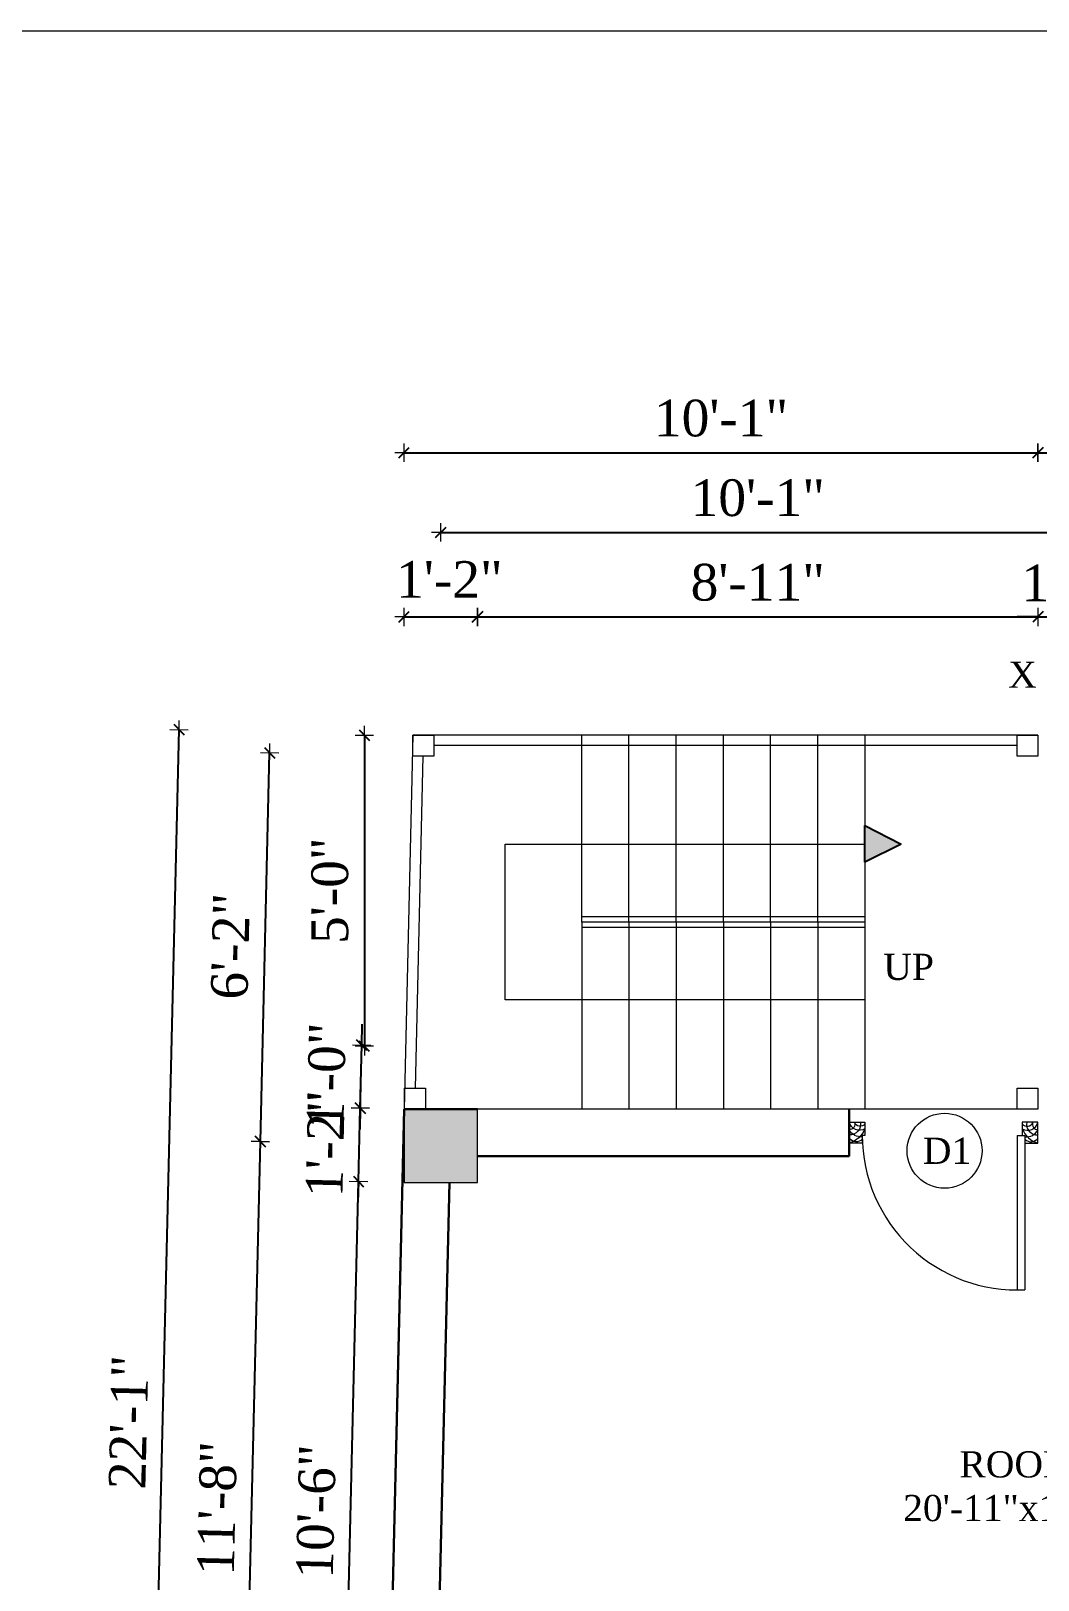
# Model space of a CAD drawing. Header units: inches. Extents: x 151827 to 158466, y -33102 to -26532.
# Drawn here: x 157356.7 to 157548.7, y -31242.7 to -30947.1 of the extents above; entities that cross this region are included whole.
import ezdxf

# ---------------------------------------------------------------- set-up
doc = ezdxf.new("R2010")
doc.units = ezdxf.units.IN
doc.header["$LTSCALE"] = 5
doc.header["$MEASUREMENT"] = 0
for name, color, linetype, lineweight in [('A-WALL', 7, 'Continuous', 9), ('Dimension', 7, 'Continuous', 18), ('DOOR', 62, 'Continuous', 0), ('ele1', 21, 'Continuous', 20)]:
    doc.layers.add(name, color=color, linetype=linetype, lineweight=lineweight)
doc.layers.add('dim line', color=7, linetype='Continuous', lineweight=15, true_color=0xfab2b2)
doc.layers.add('TEXT', color=6, linetype='Continuous')
doc.layers.add('WALL', color=7, linetype='Continuous')
doc.styles.add('ordinary', font='times.ttf')
doc.dimstyles.new('Copy of 96', dxfattribs={"dimtxt": 7, "dimasz": 4, "dimexe": 0.5, "dimexo": 0.5, "dimgap": 3, "dimtad": 1, "dimdec": 1, "dimzin": 11, "dimdsep": 46, "dimlunit": 4, "dimtxsty": 'ordinary', "dimblk": 'OBLIQUE', "dimcen": 0.09, "dimse1": 1, "dimse2": 1, "dimclrt": 6, "dimazin": 0, "dimtfac": 1, "dimtdec": 1, "dimtix": 1, "dimtmove": 2, "dimatfit": 3, "dimldrblk": 'leader', "dimfxl": 0.5, "dimfxlon": 1, "dimtolj": 1, "dimtzin": 0, "dimarcsym": 0})

# ---------------------------------------------------------------- blocks, each defined once
blk = doc.blocks.new('oblique')
at = {"color": 0, "lineweight": -2}
blk.add_line((0.25, 0.25), (-0.25, -0.25), dxfattribs=at)
at = {"layer": 'dim line', "lineweight": 9}
for p, q in [((-0.4375, 0), (0.4375, 0)), ((0, 0.4375), (0, -0.4375))]:
    blk.add_line(p, q, dxfattribs=at)
blk = doc.blocks.new('*D540')
at = {"layer": 'A-WALL', "color": 0, "lineweight": -2, "ltscale": 50, "transparency": 16777216}
blk.add_line((157427.82, -31058.94), (157441.82, -31058.94), dxfattribs=at)
at = {"layer": 'Defpoints', "color": 0, "ltscale": 50, "transparency": 16777216}
for p in [(157441.82, -31058.94), (157427.82, -31152.88), (157441.82, -31152.88)]:
    blk.add_point(p, dxfattribs=at)
at = {"layer": 'A-WALL', "color": 0, "lineweight": -2, "ltscale": 50, "transparency": 16777216, "xscale": 4, "yscale": 4, "zscale": 4, "rotation": 180}
blk.add_blockref('oblique', (157427.82, -31058.94), dxfattribs=at)
at = {"layer": 'A-WALL', "color": 0, "lineweight": -2, "ltscale": 50, "transparency": 16777216, "xscale": 4, "yscale": 4, "zscale": 4}
blk.add_blockref('oblique', (157441.82, -31058.94), dxfattribs=at)
at = {"layer": 'A-WALL', "color": 6, "ltscale": 50, "transparency": 16777216, "insert": (157436.47, -31051.8), "char_height": 7, "attachment_point": 5, "style": 'ordinary'}
blk.add_mtext('\\A1;1\'-2"', dxfattribs=at)
blk = doc.blocks.new('_OBLIQUE')
at = {"color": 0, "linetype": 'ByBlock'}
blk.add_line((-0.5, -0.5), (0.5, 0.5), dxfattribs=at)
blk = doc.blocks.new('leader')
at = {"layer": 'Dimension'}
for p, q in [((0, -4.328), (0, 4.328)), ((-4.424, 0), (4.424, 0))]:
    blk.add_line(p, q, dxfattribs=at)
blk = doc.blocks.new('*D541')
at = {"layer": 'A-WALL', "color": 0, "lineweight": -2, "ltscale": 5, "transparency": 16777216}
blk.add_line((157441.82, -31058.94), (157548.71, -31058.94), dxfattribs=at)
at = {"layer": 'Defpoints', "color": 0, "ltscale": 5, "transparency": 16777216}
for p in [(157548.71, -31058.94), (157548.71, -31081.5), (157441.82, -31152.88)]:
    blk.add_point(p, dxfattribs=at)
at = {"layer": 'A-WALL', "color": 0, "lineweight": -2, "ltscale": 5, "transparency": 16777216, "xscale": 4, "yscale": 4, "zscale": 4, "rotation": 180}
blk.add_blockref('oblique', (157441.82, -31058.94), dxfattribs=at)
at = {"layer": 'A-WALL', "color": 0, "lineweight": -2, "ltscale": 5, "transparency": 16777216, "xscale": 4, "yscale": 4, "zscale": 4}
blk.add_blockref('oblique', (157548.71, -31058.94), dxfattribs=at)
at = {"layer": 'A-WALL', "color": 6, "ltscale": 5, "transparency": 16777216, "insert": (157495.27, -31052.38), "char_height": 7, "attachment_point": 5, "style": 'ordinary'}
blk.add_mtext('\\A1;8\'-11"', dxfattribs=at)
blk = doc.blocks.new('*D542')
at = {"layer": 'A-WALL', "color": 0, "lineweight": -2, "ltscale": 5, "transparency": 16777216}
for p, q in [((157548.71, -31058.94), (157544.71, -31058.94)), ((157548.71, -31058.94), (157562.71, -31058.94)), ((157562.71, -31058.94), (157566.71, -31058.94))]:
    blk.add_line(p, q, dxfattribs=at)
at = {"layer": 'Defpoints', "color": 0, "ltscale": 5, "transparency": 16777216}
for p in [(157562.71, -31058.94), (157548.71, -31081.5), (157562.71, -31081.5)]:
    blk.add_point(p, dxfattribs=at)
at = {"layer": 'A-WALL', "color": 0, "lineweight": -2, "ltscale": 5, "transparency": 16777216, "xscale": 4, "yscale": 4, "zscale": 4}
blk.add_blockref('oblique', (157548.71, -31058.94), dxfattribs=at)
at = {"layer": 'A-WALL', "color": 0, "lineweight": -2, "ltscale": 5, "transparency": 16777216, "xscale": 4, "yscale": 4, "zscale": 4, "rotation": 180}
blk.add_blockref('oblique', (157562.71, -31058.94), dxfattribs=at)
at = {"layer": 'A-WALL', "color": 6, "ltscale": 5, "transparency": 16777216, "insert": (157555.71, -31052.44), "char_height": 7, "attachment_point": 5, "style": 'ordinary'}
blk.add_mtext('\\A1;1\'-2"', dxfattribs=at)
blk = doc.blocks.new('*D548')
at = {"layer": 'A-WALL', "color": 0, "lineweight": -2, "ltscale": 5, "transparency": 16777216}
blk.add_line((157434.82, -31042.81), (157555.71, -31042.81), dxfattribs=at)
at = {"layer": 'Defpoints', "color": 0, "ltscale": 5, "transparency": 16777216}
for p in [(157555.71, -31042.81), (157434.82, -31159.88), (157555.71, -31159.88)]:
    blk.add_point(p, dxfattribs=at)
at = {"layer": 'A-WALL', "color": 0, "lineweight": -2, "ltscale": 5, "transparency": 16777216, "xscale": 4, "yscale": 4, "zscale": 4, "rotation": 180}
blk.add_blockref('oblique', (157434.82, -31042.81), dxfattribs=at)
at = {"layer": 'A-WALL', "color": 0, "lineweight": -2, "ltscale": 5, "transparency": 16777216, "xscale": 4, "yscale": 4, "zscale": 4}
blk.add_blockref('oblique', (157555.71, -31042.81), dxfattribs=at)
at = {"layer": 'A-WALL', "color": 6, "ltscale": 5, "transparency": 16777216, "insert": (157495.27, -31036.25), "char_height": 7, "attachment_point": 5, "style": 'ordinary'}
blk.add_mtext('\\A1;10\'-1"', dxfattribs=at)
blk = doc.blocks.new('*D551')
at = {"layer": 'A-WALL', "color": 0, "lineweight": -2, "ltscale": 5, "transparency": 16777216}
blk.add_line((157427.82, -31027.61), (157548.71, -31027.61), dxfattribs=at)
at = {"layer": 'Defpoints', "color": 0, "ltscale": 5, "transparency": 16777216}
for p in [(157548.71, -31027.61), (157548.71, -31081.5), (157427.82, -31152.88)]:
    blk.add_point(p, dxfattribs=at)
at = {"layer": 'A-WALL', "color": 0, "lineweight": -2, "ltscale": 5, "transparency": 16777216, "xscale": 4, "yscale": 4, "zscale": 4, "rotation": 180}
blk.add_blockref('oblique', (157427.82, -31027.61), dxfattribs=at)
at = {"layer": 'A-WALL', "color": 0, "lineweight": -2, "ltscale": 5, "transparency": 16777216, "xscale": 4, "yscale": 4, "zscale": 4}
blk.add_blockref('oblique', (157548.71, -31027.61), dxfattribs=at)
at = {"layer": 'A-WALL', "color": 6, "ltscale": 5, "transparency": 16777216, "insert": (157488.27, -31021.05), "char_height": 7, "attachment_point": 5, "style": 'ordinary'}
blk.add_mtext('\\A1;10\'-1"', dxfattribs=at)
blk = doc.blocks.new('*D552')
at = {"layer": 'A-WALL', "color": 0, "lineweight": -2, "ltscale": 5, "transparency": 16777216}
blk.add_line((157548.71, -31027.61), (157836.52, -31027.61), dxfattribs=at)
at = {"layer": 'Defpoints', "color": 0, "ltscale": 5, "transparency": 16777216}
for p in [(157836.52, -31027.61), (157548.71, -31081.5), (157836.52, -31237.15)]:
    blk.add_point(p, dxfattribs=at)
at = {"layer": 'A-WALL', "color": 0, "lineweight": -2, "ltscale": 5, "transparency": 16777216, "xscale": 4, "yscale": 4, "zscale": 4, "rotation": 180}
blk.add_blockref('oblique', (157548.71, -31027.61), dxfattribs=at)
at = {"layer": 'A-WALL', "color": 0, "lineweight": -2, "ltscale": 5, "transparency": 16777216, "xscale": 4, "yscale": 4, "zscale": 4}
blk.add_blockref('oblique', (157836.52, -31027.61), dxfattribs=at)
at = {"layer": 'A-WALL', "color": 6, "ltscale": 5, "transparency": 16777216, "insert": (157692.62, -31021.05), "char_height": 7, "attachment_point": 5, "style": 'ordinary'}
blk.add_mtext('\\A1;24\'-0"', dxfattribs=at)
blk = doc.blocks.new('*D571')
at = {"layer": 'A-WALL', "color": 0, "lineweight": -2, "ltscale": 5, "transparency": 16777216}
blk.add_line((157420.26, -31081.5), (157420.26, -31140.88), dxfattribs=at)
at = {"layer": 'Defpoints', "color": 0, "ltscale": 5, "transparency": 16777216}
for p in [(157429.52, -31081.5), (157420.26, -31140.88), (157428.11, -31140.88)]:
    blk.add_point(p, dxfattribs=at)
at = {"layer": 'A-WALL', "color": 0, "lineweight": -2, "ltscale": 5, "transparency": 16777216, "xscale": 4, "yscale": 4, "zscale": 4}
for p, rotation in [((157420.26, -31081.5), 90), ((157420.26, -31140.88), 270)]:
    blk.add_blockref('oblique', p, dxfattribs=dict(at, rotation=rotation))
at = {"layer": 'A-WALL', "color": 6, "ltscale": 5, "transparency": 16777216, "insert": (157413.7, -31111.19), "char_height": 7, "attachment_point": 5, "rotation": 90, "style": 'ordinary'}
blk.add_mtext('\\A1;5\'-0"', dxfattribs=at)
blk = doc.blocks.new('*D577')
at = {"layer": 'A-WALL', "color": 0, "lineweight": -2, "ltscale": 5, "transparency": 16777216}
blk.add_line((157416.13, -31292.96), (157419.13, -31166.67), dxfattribs=at)
at = {"layer": 'Defpoints', "color": 0, "ltscale": 5, "transparency": 16777216}
for p in [(157419.13, -31166.67), (157427.82, -31166.88), (157424.5, -31293.16)]:
    blk.add_point(p, dxfattribs=at)
at = {"layer": 'A-WALL', "color": 0, "lineweight": -2, "ltscale": 5, "transparency": 16777216, "xscale": 4, "yscale": 4, "zscale": 4}
for p, rotation in [((157419.13, -31166.67), 88.64238169298181), ((157416.13, -31292.96), 268.6423816929818)]:
    blk.add_blockref('oblique', p, dxfattribs=dict(at, rotation=rotation))
at = {"layer": 'A-WALL', "color": 6, "ltscale": 5, "transparency": 16777216, "insert": (157411.07, -31229.66), "char_height": 7, "attachment_point": 5, "rotation": 88.6424, "style": 'ordinary'}
blk.add_mtext('\\A1;10\'-6"', dxfattribs=at)
blk = doc.blocks.new('*D578')
at = {"layer": 'A-WALL', "color": 0, "lineweight": -2, "ltscale": 5, "transparency": 16777216}
for p, q in [((157419.46, -31152.68), (157419.55, -31148.68)), ((157419.13, -31166.67), (157419.46, -31152.68)), ((157419.13, -31166.67), (157419.03, -31170.67))]:
    blk.add_line(p, q, dxfattribs=at)
at = {"layer": 'Defpoints', "color": 0, "ltscale": 5, "transparency": 16777216}
for p in [(157419.46, -31152.68), (157427.82, -31152.88), (157427.82, -31166.88)]:
    blk.add_point(p, dxfattribs=at)
at = {"layer": 'A-WALL', "color": 0, "lineweight": -2, "ltscale": 5, "transparency": 16777216, "xscale": 4, "yscale": 4, "zscale": 4}
for p, rotation in [((157419.46, -31152.68), 268.6423816929818), ((157419.13, -31166.67), 88.64238169298183)]:
    blk.add_blockref('oblique', p, dxfattribs=dict(at, rotation=rotation))
at = {"layer": 'A-WALL', "color": 6, "ltscale": 5, "transparency": 16777216, "insert": (157412.79, -31159.52), "char_height": 7, "attachment_point": 5, "rotation": 88.6424, "style": 'ordinary'}
blk.add_mtext('\\A1;1\'-2"', dxfattribs=at)
blk = doc.blocks.new('*D572')
at = {"layer": 'A-WALL', "color": 0, "lineweight": -2, "ltscale": 5, "transparency": 16777216}
blk.add_line((157397.1, -31299.35), (157400.42, -31159.06), dxfattribs=at)
at = {"layer": 'Defpoints', "color": 0, "ltscale": 5, "transparency": 16777216}
for p in [(157400.42, -31159.06), (157434.82, -31159.88), (157431.5, -31300.16)]:
    blk.add_point(p, dxfattribs=at)
at = {"layer": 'A-WALL', "color": 0, "lineweight": -2, "ltscale": 5, "transparency": 16777216, "xscale": 4, "yscale": 4, "zscale": 4}
for p, rotation in [((157400.42, -31159.06), 88.64238169299772), ((157397.1, -31299.35), 268.6423816929977)]:
    blk.add_blockref('oblique', p, dxfattribs=dict(at, rotation=rotation))
at = {"layer": 'A-WALL', "color": 6, "ltscale": 5, "transparency": 16777216, "insert": (157392.2, -31229.05), "char_height": 7, "attachment_point": 5, "rotation": 88.6424, "style": 'ordinary'}
blk.add_mtext('\\A1;11\'-8"', dxfattribs=at)
blk = doc.blocks.new('*D573')
at = {"layer": 'A-WALL', "color": 0, "lineweight": -2, "ltscale": 5, "transparency": 16777216}
for p, q in [((157419.74, -31140.68), (157419.84, -31136.68)), ((157419.46, -31152.68), (157419.74, -31140.68)), ((157419.46, -31152.68), (157419.36, -31156.68))]:
    blk.add_line(p, q, dxfattribs=at)
at = {"layer": 'Defpoints', "color": 0, "ltscale": 5, "transparency": 16777216}
for p in [(157419.74, -31140.68), (157428.11, -31140.88), (157427.82, -31152.88)]:
    blk.add_point(p, dxfattribs=at)
at = {"layer": 'A-WALL', "color": 0, "lineweight": -2, "ltscale": 5, "transparency": 16777216, "xscale": 4, "yscale": 4, "zscale": 4}
for p, rotation in [((157419.74, -31140.68), 268.6423816929818), ((157419.46, -31152.68), 88.64238169298183)]:
    blk.add_blockref('oblique', p, dxfattribs=dict(at, rotation=rotation))
at = {"layer": 'A-WALL', "color": 6, "ltscale": 5, "transparency": 16777216, "insert": (157413.04, -31146.52), "char_height": 7, "attachment_point": 5, "rotation": 88.6424, "style": 'ordinary'}
blk.add_mtext('\\A1;1\'-0"', dxfattribs=at)
blk = doc.blocks.new('*D574')
at = {"layer": 'A-WALL', "color": 0, "lineweight": -2, "ltscale": 5, "transparency": 16777216}
blk.add_line((157400.42, -31159.06), (157402.18, -31084.86), dxfattribs=at)
at = {"layer": 'Defpoints', "color": 0, "ltscale": 5, "transparency": 16777216}
for p in [(157402.18, -31084.86), (157555.71, -31088.5), (157434.82, -31159.88)]:
    blk.add_point(p, dxfattribs=at)
at = {"layer": 'A-WALL', "color": 0, "lineweight": -2, "ltscale": 5, "transparency": 16777216, "xscale": 4, "yscale": 4, "zscale": 4}
for p, rotation in [((157402.18, -31084.86), 88.64238169298181), ((157400.42, -31159.06), 268.6423816929818)]:
    blk.add_blockref('oblique', p, dxfattribs=dict(at, rotation=rotation))
at = {"layer": 'A-WALL', "color": 6, "ltscale": 5, "transparency": 16777216, "insert": (157394.74, -31121.8), "char_height": 7, "attachment_point": 5, "rotation": 88.6424, "style": 'ordinary'}
blk.add_mtext('\\A1;6\'-2"', dxfattribs=at)
blk = doc.blocks.new('*D575')
at = {"layer": 'A-WALL', "color": 0, "lineweight": -2, "ltscale": 5, "transparency": 16777216}
blk.add_line((157378.64, -31345.1), (157384.92, -31080.44), dxfattribs=at)
at = {"layer": 'Defpoints', "color": 0, "ltscale": 5, "transparency": 16777216}
for p in [(157384.92, -31080.44), (157429.52, -31081.5), (157423.24, -31346.16)]:
    blk.add_point(p, dxfattribs=at)
at = {"layer": 'A-WALL', "color": 0, "lineweight": -2, "ltscale": 5, "transparency": 16777216, "xscale": 4, "yscale": 4, "zscale": 4}
for p, rotation in [((157384.92, -31080.44), 88.64238169298181), ((157378.64, -31345.1), 268.6423816929818)]:
    blk.add_blockref('oblique', p, dxfattribs=dict(at, rotation=rotation))
at = {"layer": 'A-WALL', "color": 6, "ltscale": 5, "transparency": 16777216, "insert": (157375.28, -31212.62), "char_height": 7, "attachment_point": 5, "rotation": 88.6424, "style": 'ordinary'}
blk.add_mtext('\\A1;22\'-1"', dxfattribs=at)
blk = doc.blocks.new('A$C27B36B59')
at = {"layer": 'DOOR'}
for p, q in [((0, 4), (0, 0)), ((2.5, 4), (0, 4)), ((2.5, 2.5), (2.5, 4)), ((0, 0), (3, 0)), ((3, 2.5), (2.5, 2.5)), ((3, 0), (3, 2.5))]:
    blk.add_line(p, q, dxfattribs=at)
for centre, radius, start, end in [((-1.4, -0.54), 4.75, 22.1411, 72.838), ((1.34, 2.09), 1.64, 45.138, 144.8948), ((2.21, 0.3), 2.49, 83.3149, 152.658), ((0.13, 0.37), 2.05, 349.4875, 93.6805), ((1.96, -0.47), 2.01, 58.7447, 166.495), ((-0.06, 0.32), 1.13, 343.542, 86.947), ((2.08, -0.4), 1.17, 38.2816, 160.1519)]:
    blk.add_arc(centre, radius, start, end, dxfattribs=at)
blk = doc.blocks.new('D2')
at = {"layer": 'DOOR'}
for p, q in [((74473.95, 24047.59), (74473.95, 24018.09)), ((74473.95, 24047.59), (74475.45, 24047.59)), ((74475.45, 24047.59), (74475.45, 24018.13))]:
    blk.add_line(p, q, dxfattribs=at)
blk.add_arc((74473.95, 24047.59), 29.5, 180, 272.9146, dxfattribs=at)
at = {"layer": 'DOOR', "xscale": -1, "rotation": 180}
blk.add_blockref('A$C27B36B59', (74441.95, 24050.09), dxfattribs=at)
at = {"layer": 'DOOR', "rotation": 180}
blk.add_blockref('A$C27B36B59', (74477.95, 24050.09), dxfattribs=at)

msp = doc.modelspace()

# ---------------------------------------------------------------- hatches: boundary and pattern name
at = {"ltscale": 5}
msp.add_hatch(color=256, dxfattribs=at).paths.add_polyline_path([(157515.71, -31105.77), (157515.71, -31098.76), (157522.6, -31102.34)])
at = {"layer": 'WALL', "linetype": 'ByBlock', "ltscale": 5, "true_color": 0xf8991e}
h = msp.add_hatch(color=30, dxfattribs=at)
h.dxf.hatch_style = 1
h.paths.add_polyline_path([(157427.82, -31166.88), (157441.82, -31166.88), (157441.82, -31152.88), (157427.82, -31152.88)])

# ---------------------------------------------------------------- linework, layer by layer
at = {"ltscale": 5}
for p, q in [((157515.71, -31105.77, -72.71), (157515.71, -31098.76, -72.71)), ((157515.71, -31098.76, -72.71), (157522.6, -31102.34, -72.71)), ((157522.6, -31102.34, -72.71), (157515.71, -31105.77, -72.71))]:
    msp.add_line(p, q, dxfattribs=at)
at = {"layer": 'A-WALL', "ltscale": 5}
for p, q in [((157429.52, -31081.5, -72.71), (157427.82, -31152.88, -72.71)), ((157548.71, -31081.5, -72.71), (157429.52, -31081.5, -72.71)), ((157461.71, -31117.19, -72.71), (157461.71, -31081.5, -72.71)), ((157470.71, -31117.19, -72.71), (157470.71, -31081.5, -72.71)), ((157479.71, -31117.19, -72.71), (157479.71, -31081.5, -72.71)), ((157488.71, -31117.19, -72.71), (157488.71, -31081.5, -72.71)), ((157497.71, -31117.19, -72.71), (157497.71, -31081.5, -72.71)), ((157506.71, -31117.19, -72.71), (157506.71, -31081.5, -72.71)), ((157515.71, -31081.5, -72.71), (157515.71, -31111.19, -72.71)), ((157544.71, -31083.5, -72.71), (157433.52, -31083.5, -72.71)), ((157431.42, -31085.5, -72.71), (157429.92, -31148.88, -72.71)), ((157447.09, -31132.03, -72.71), (157447.09, -31102.34, -72.71)), ((157447.09, -31102.34, -72.71), (157515.71, -31102.34, -72.71)), ((157515.71, -31111.19, -72.71), (157515.71, -31152.88, -72.71)), ((157515.71, -31116.19, -72.71), (157461.71, -31116.19, -72.71)), ((157461.71, -31117.19, -72.71), (157461.71, -31152.88, -72.71)), ((157515.71, -31117.19, -72.71), (157461.71, -31117.19, -72.71)), ((157470.71, -31117.19, -72.71), (157470.71, -31152.88, -72.71)), ((157479.71, -31117.19, -72.71), (157479.71, -31152.88, -72.71)), ((157488.71, -31117.19, -72.71), (157488.71, -31152.88, -72.71)), ((157497.71, -31117.19, -72.71), (157497.71, -31152.88, -72.71)), ((157506.71, -31117.19, -72.71), (157506.71, -31152.88, -72.71)), ((157515.71, -31118.19, -72.71), (157461.71, -31118.19, -72.71)), ((157515.71, -31132.03, -72.71), (157447.09, -31132.03, -72.71)), ((157544.71, -31152.88, -72.71), (157427.82, -31152.88, -72.71))]:
    msp.add_line(p, q, dxfattribs=at)
at = {"layer": 'A-WALL', "lineweight": 30}
for p, q in [((157427.82, -31152.88, -72.71), (157424.17, -31307.16, -72.71)), ((157441.82, -31152.88, -72.71), (157427.82, -31152.88, -72.71)), ((157512.71, -31161.88, -72.71), (157512.71, -31152.88, -72.71)), ((157441.82, -31161.88, -72.71), (157512.71, -31161.88, -72.71)), ((157436.49, -31166.88, -72.71), (157433.5, -31293.16, -72.71)), ((157426.17, -31222.8, -72.71), (157427.19, -31179.81, -72.71))]:
    msp.add_line(p, q, dxfattribs=at)
at = {"layer": 'A-WALL', "ltscale": 5, "elevation": -72.71}
for points in [[(157429.52, -31081.5), (157433.52, -31081.5), (157433.52, -31085.5), (157429.52, -31085.5)], [(157544.71, -31081.5), (157548.71, -31081.5), (157548.71, -31085.5), (157544.71, -31085.5)], [(157427.92, -31148.88), (157431.92, -31148.88), (157431.92, -31152.88), (157427.92, -31152.88)], [(157544.71, -31148.88), (157548.71, -31148.88), (157548.71, -31152.88), (157544.71, -31152.88)], [(157427.82, -31166.88), (157441.82, -31166.88), (157441.82, -31152.88), (157427.82, -31152.88)]]:
    msp.add_lwpolyline(points, close=True, dxfattribs=at)
at = {"layer": 'A-WALL', "ltscale": 5}
msp.add_circle((157530.89, -31160.82, -72.71), 7.15, dxfattribs=at)
at = {"layer": 'ele1', "elevation": -72.71}
msp.add_lwpolyline([(155380.93, -30947.13), (158465.9, -30947.13), (158465.9, -33102.46), (155380.93, -33102.46)], close=True, dxfattribs=at)
msp.add_lwpolyline([(155380.93, -30947.13), (158465.9, -30947.13), (158465.9, -33102.46), (155380.93, -33102.46)], close=True, dxfattribs=at)

# ---------------------------------------------------------------- block references
at = {"layer": 'WALL', "color": 2, "linetype": 'ByBlock'}
msp.add_blockref('D2', (83070.76, -55205.47, -72.71), dxfattribs=at)

# ---------------------------------------------------------------- texts
at = {"layer": 'TEXT', "style": 'ordinary'}
for s, p in [('X', (157543.04, -31072.47, -72.71)), ('UP', (157519.21, -31128.22, -72.71)), ('D1', (157526.76, -31163.32, -72.71))]:
    msp.add_text(s, height=5, dxfattribs=at).set_placement(p)
at = {"layer": 'TEXT', "insert": (157545.05, -31231.57, -72.71), "char_height": 5, "attachment_point": 8, "style": 'ordinary'}
msp.add_mtext_dynamic_manual_height_columns('ROOM\\P20\'-11"x11\'-9"', width=101.5687, gutter_width=1720.72, heights=[0], dxfattribs=at)

# ---------------------------------------------------------------- dimensions: what is measured, and where the dimension line sits
at = {"layer": 'A-WALL', "ltscale": 5}
for base, p1, p2, picture, middle in [((157548.71, -31027.61, -72.71), (157427.82, -31152.88, -72.71), (157548.71, -31081.5, -72.71), '*D551', (157488.27, -31021.05, -72.71)), ((157836.52, -31027.61, -72.71), (157548.71, -31081.5, -72.71), (157836.52, -31237.15, -72.71), '*D552', (157692.62, -31021.05, -72.71)), ((157555.71, -31042.81, -72.71), (157434.82, -31159.88, -72.71), (157555.71, -31159.88, -72.71), '*D548', (157495.27, -31036.25, -72.71)), ((157548.71, -31058.94, -72.71), (157441.82, -31152.88, -72.71), (157548.71, -31081.5, -72.71), '*D541', (157495.27, -31052.38, -72.71)), ((157562.71, -31058.94, -72.71), (157548.71, -31081.5, -72.71), (157562.71, -31081.5, -72.71), '*D542', (157555.71, -31052.44, -72.71))]:
    dim = msp.add_linear_dim(base=base, p1=p1, p2=p2, dimstyle='Copy of 96', override={"dimdec": 0, "dimblk": 'oblique', "dimtdec": 0, "dimarcsym": 1}, dxfattribs=at)
    dim.commit()
    dim.dimension.update_dxf_attribs({"geometry": picture, "text_midpoint": middle})
at = {"layer": 'A-WALL', "ltscale": 50}
dim = msp.add_linear_dim(base=(157441.82, -31058.94, -72.71), p1=(157427.82, -31152.88, -72.71), p2=(157441.82, -31152.88, -72.71), dimstyle='Copy of 96', override={"dimdec": 0, "dimblk": 'oblique', "dimtdec": 0, "dimarcsym": 1}, dxfattribs=at)
dim.commit()
dim.dimension.update_dxf_attribs({"geometry": '*D540', "text_midpoint": (157436.47, -31051.8, -72.71), "dimtype": 160})
at = {"layer": 'A-WALL', "ltscale": 5}
for base, p1, p2, picture, middle in [((157384.92, -31080.44, -72.71), (157423.24, -31346.16, -72.71), (157429.52, -31081.5, -72.71), '*D575', (157375.28, -31212.62, -72.71)), ((157402.18, -31084.86, -72.71), (157434.82, -31159.88, -72.71), (157555.71, -31088.5, -72.71), '*D574', (157394.74, -31121.8, -72.71)), ((157419.74, -31140.68, -72.71), (157427.82, -31152.88, -72.71), (157428.11, -31140.88, -72.71), '*D573', (157413.04, -31146.52, -72.71)), ((157419.46, -31152.68, -72.71), (157427.82, -31166.88, -72.71), (157427.82, -31152.88, -72.71), '*D578', (157412.79, -31159.52, -72.71)), ((157419.13, -31166.67, -72.71), (157424.5, -31293.16, -72.71), (157427.82, -31166.88, -72.71), '*D577', (157411.07, -31229.66, -72.71))]:
    dim = msp.add_linear_dim(base=base, p1=p1, p2=p2, angle=268.6424, dimstyle='Copy of 96', override={"dimdec": 0, "dimblk": 'oblique', "dimtdec": 0, "dimarcsym": 1}, dxfattribs=at)
    dim.commit()
    dim.dimension.update_dxf_attribs({"geometry": picture, "text_midpoint": middle})
dim = msp.add_linear_dim(base=(157420.26, -31140.88, -72.71), p1=(157429.52, -31081.5, -72.71), p2=(157428.11, -31140.88, -72.71), angle=90, text='5\'-0"', dimstyle='Copy of 96', override={"dimdec": 0, "dimblk": 'oblique', "dimtdec": 0, "dimarcsym": 1}, dxfattribs=at)
dim.commit()
dim.dimension.update_dxf_attribs({"geometry": '*D571', "text_midpoint": (157413.7, -31111.19, -72.71)})
dim = msp.add_aligned_dim(p1=(157431.5, -31300.16, -72.71), p2=(157434.82, -31159.88, -72.71), distance=34.41, dimstyle='Copy of 96', override={"dimdec": 0, "dimblk": 'oblique', "dimtdec": 0, "dimarcsym": 1}, dxfattribs=at)
dim.commit()
dim.dimension.update_dxf_attribs({"geometry": '*D572', "text_midpoint": (157392.2, -31229.05, -72.71)})

doc.saveas('drawing.dxf')
